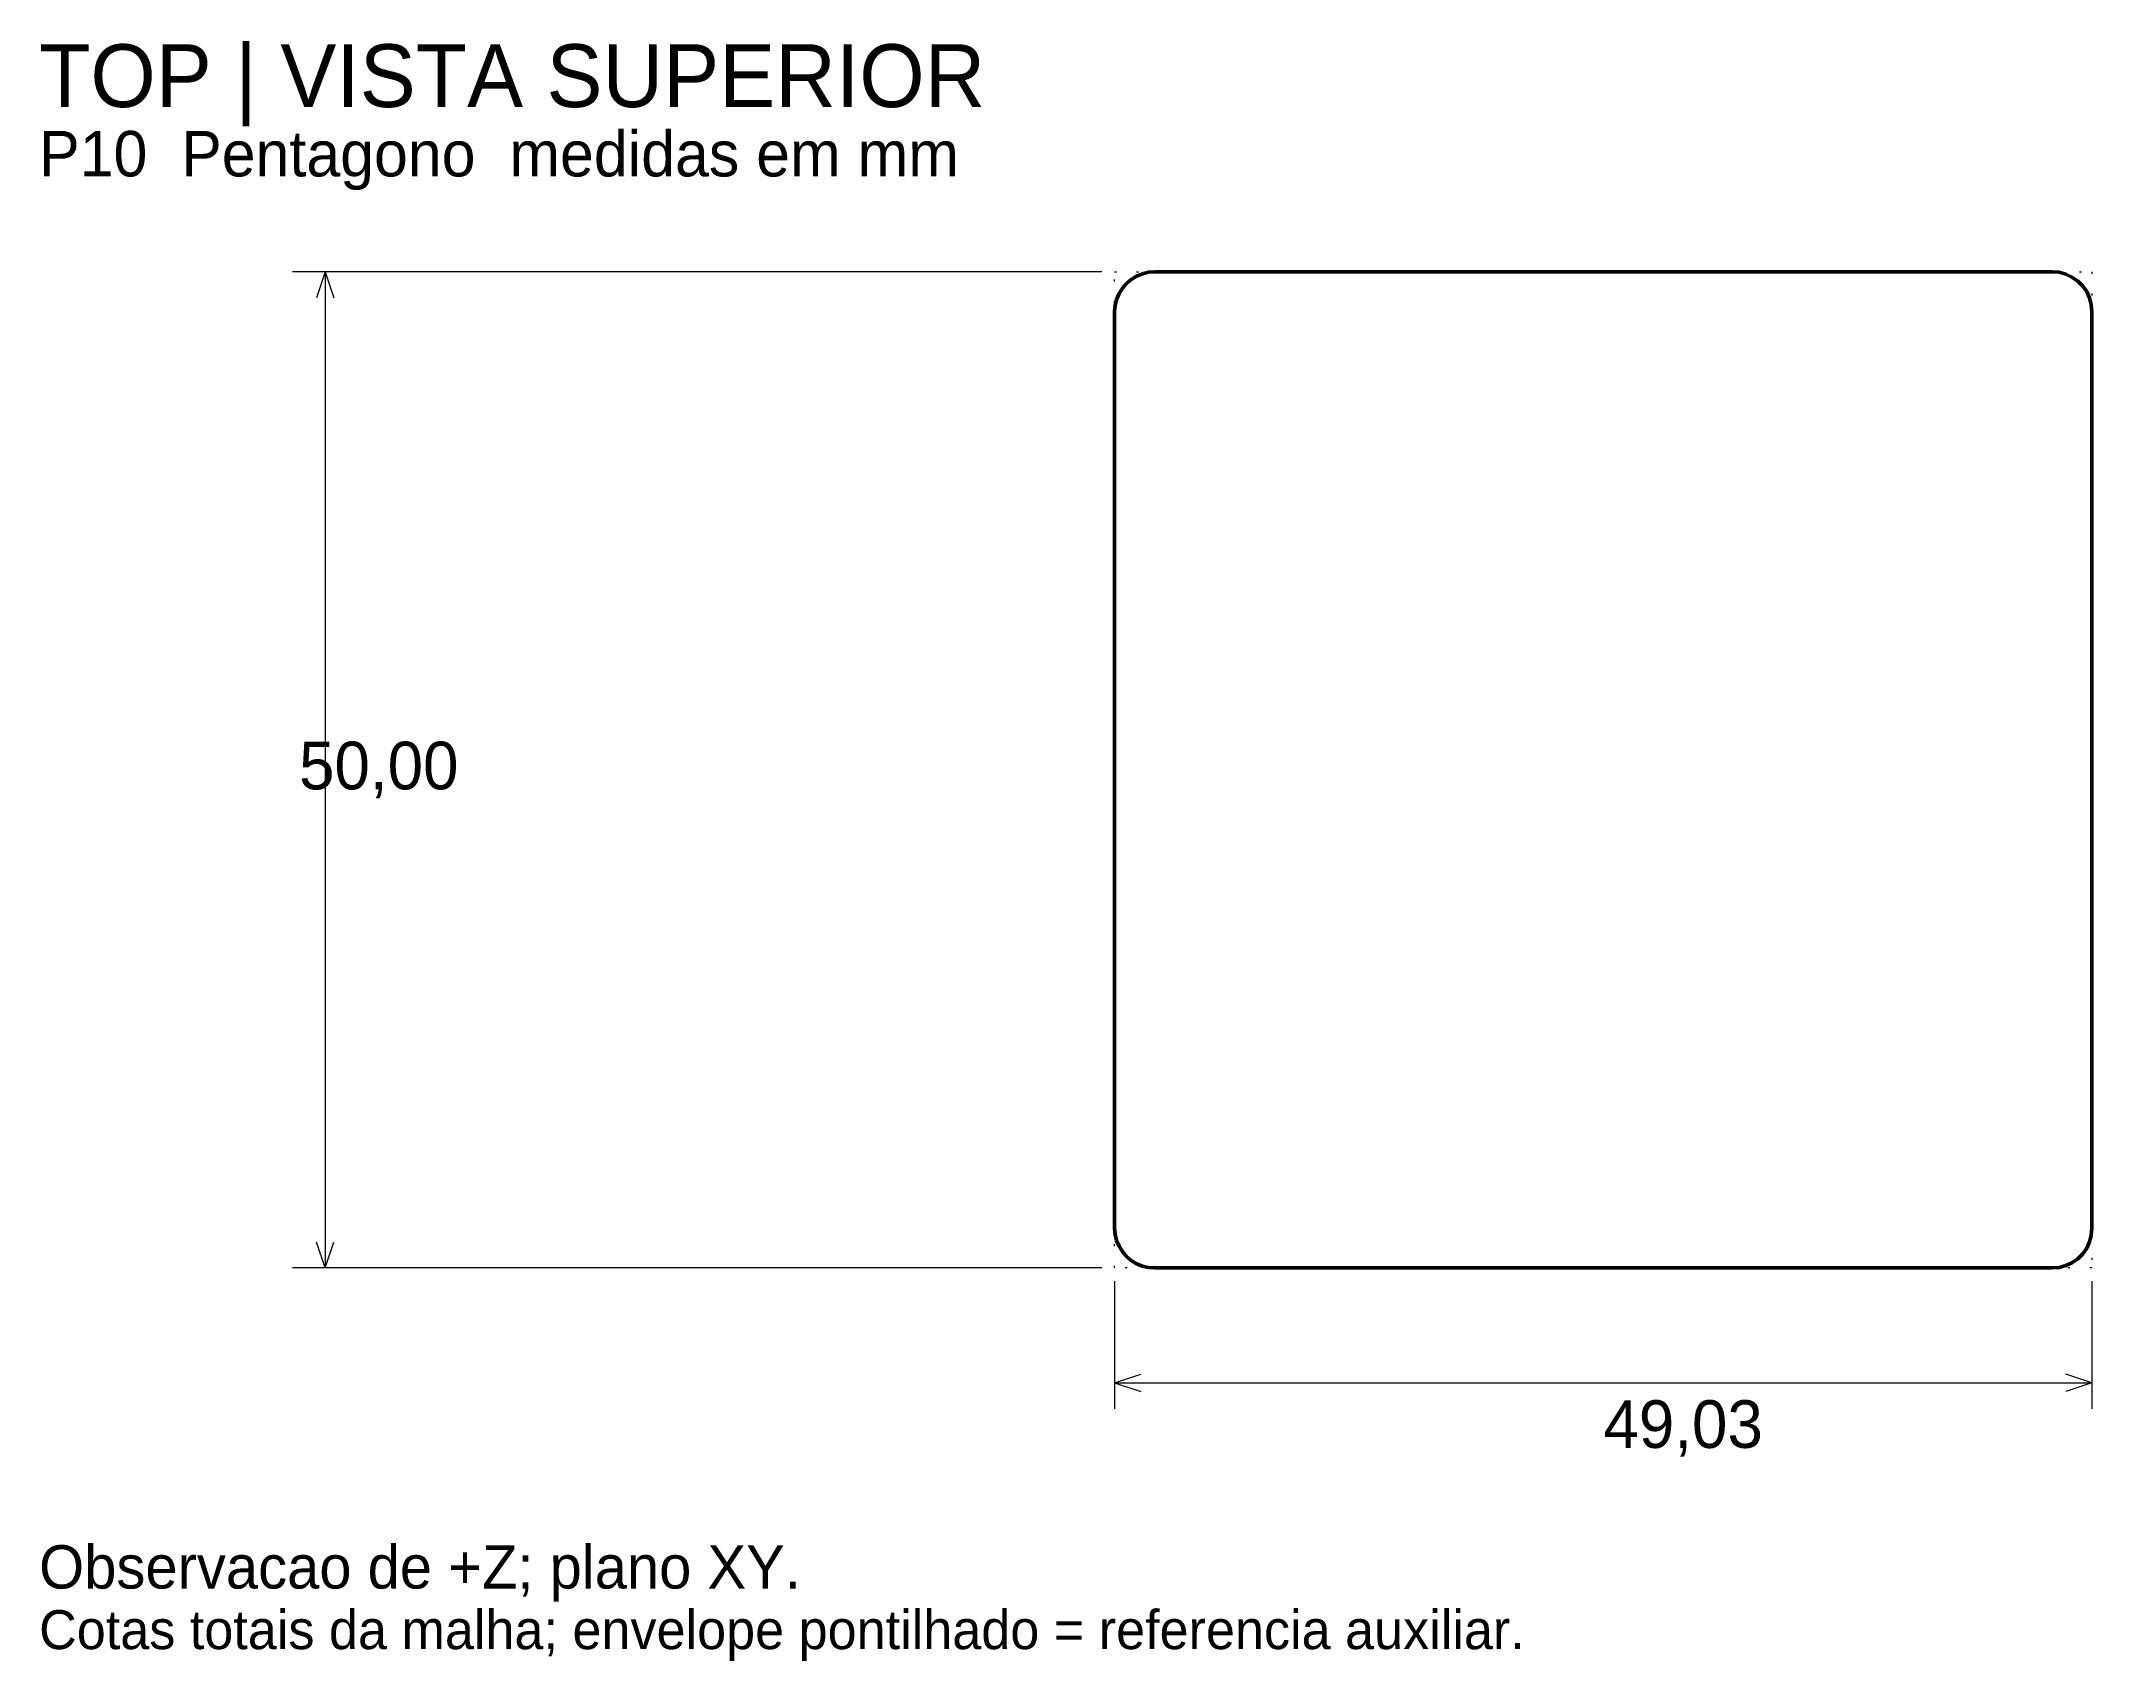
# Model space of a CAD drawing. Header units: millimetres. Extents: x 4 to 107, y 1 to 83.
import ezdxf

# ---------------------------------------------------------------- set-up
doc = ezdxf.new("R2010")
doc.units = ezdxf.units.MM
doc.linetypes.add('DOTTED', pattern=[1, 0, -1])
for name, color, linetype, lineweight in [('REFERENCE', 8, 'DOTTED', 13), ('TEXT', 7, 'CONTINUOUS', 18), ('THIN', 7, 'CONTINUOUS', 18), ('VISIBLE', 7, 'CONTINUOUS', 50)]:
    doc.layers.add(name, color=color, linetype=linetype, lineweight=lineweight)

msp = doc.modelspace()

# ---------------------------------------------------------------- linework, layer by layer
at = {"layer": 'REFERENCE'}
for p, q in [((58.09, 71.2), (107.12, 71.2)), ((58.09, 21.2), (58.09, 71.2)), ((107.12, 71.2), (107.12, 21.2)), ((107.12, 21.2), (58.09, 21.2))]:
    msp.add_line(p, q, dxfattribs=at)
at = {"layer": 'THIN'}
for p, q in [((57.44, 71.2), (16.85, 71.2)), ((18.48, 71.2), (18.04, 69.89)), ((18.48, 71.2), (18.48, 21.2)), ((18.48, 71.2), (18.91, 69.89)), ((18.48, 21.2), (18.04, 22.5)), ((18.48, 21.2), (18.91, 22.5)), ((57.44, 21.2), (16.85, 21.2)), ((58.09, 20.54), (58.09, 14.13)), ((107.12, 20.54), (107.12, 14.13)), ((58.09, 15.43), (59.4, 15.87)), ((107.12, 15.43), (105.82, 15.87)), ((58.09, 15.43), (107.12, 15.43)), ((58.09, 15.43), (59.4, 15)), ((107.12, 15.43), (105.82, 15))]:
    msp.add_line(p, q, dxfattribs=at)
at = {"layer": 'VISIBLE'}
for p, q in [((59.19, 70.98), (59.48, 71.1)), ((59.48, 71.1), (59.78, 71.17)), ((59.78, 71.17), (60.09, 71.2)), ((60.09, 71.2), (68.69, 71.2)), ((68.69, 71.2), (96.52, 71.2)), ((96.52, 71.2), (105.12, 71.2)), ((105.12, 71.2), (105.47, 71.17)), ((105.12, 71.2), (105.47, 71.17)), ((105.12, 71.2), (105.42, 71.17)), ((105.42, 71.17), (105.47, 71.17)), ((105.47, 71.17), (105.81, 71.08)), ((105.81, 71.08), (106.12, 70.93)), ((58.19, 69.81), (58.31, 70.1)), ((58.31, 70.1), (58.48, 70.37)), ((58.48, 70.37), (58.68, 70.61)), ((58.68, 70.61), (58.92, 70.81)), ((58.92, 70.81), (59.19, 70.98)), ((106.12, 70.93), (106.41, 70.73)), ((106.41, 70.73), (106.66, 70.48)), ((106.66, 70.48), (106.86, 70.2)), ((106.86, 70.2), (107, 69.88)), ((58.09, 69.2), (58.12, 69.51)), ((58.09, 23.2), (58.09, 69.2)), ((58.12, 69.51), (58.19, 69.81)), ((107, 69.88), (107.09, 69.54)), ((107.09, 69.54), (107.12, 69.2)), ((107.12, 23.2), (107.12, 69.2)), ((58.09, 23.2), (58.12, 22.88)), ((58.12, 22.88), (58.19, 22.58)), ((107, 22.51), (107.09, 22.85)), ((107.09, 22.85), (107.12, 23.2)), ((58.19, 22.58), (58.31, 22.29)), ((58.31, 22.29), (58.48, 22.02)), ((58.48, 22.02), (58.68, 21.78)), ((58.68, 21.78), (58.92, 21.58)), ((106.12, 21.46), (106.41, 21.66)), ((106.41, 21.66), (106.66, 21.91)), ((106.66, 21.91), (106.86, 22.2)), ((106.86, 22.2), (107, 22.51)), ((58.92, 21.58), (59.19, 21.41)), ((59.19, 21.41), (59.48, 21.29)), ((59.48, 21.29), (59.78, 21.22)), ((59.78, 21.22), (60.09, 21.2)), ((60.09, 21.2), (68.69, 21.2)), ((68.69, 21.2), (96.52, 21.2)), ((96.52, 21.2), (105.12, 21.2)), ((105.12, 21.2), (105.47, 21.23)), ((105.47, 21.23), (105.81, 21.32)), ((105.81, 21.32), (106.12, 21.46))]:
    msp.add_line(p, q, dxfattribs=at)

# ---------------------------------------------------------------- texts
at = {"layer": 'TEXT'}
for s, height, p in [('TOP | VISTA SUPERIOR', 3.1522, (4.13, 79.46)), ('P10  Pentagono  medidas em mm', 2.2826, (4.13, 75.98)), ('50,00', 2.391, (17.17, 45.22)), ('49,03', 2.391, (82.61, 12.17)), ('Observacao de +Z; plano XY.', 2.1739, (4.13, 5.11)), ('Cotas totais da malha; envelope pontilhado = referencia auxiliar.', 1.9565, (4.13, 2.07))]:
    msp.add_text(s, height=height, dxfattribs=at).set_placement(p)

doc.saveas('drawing.dxf')
